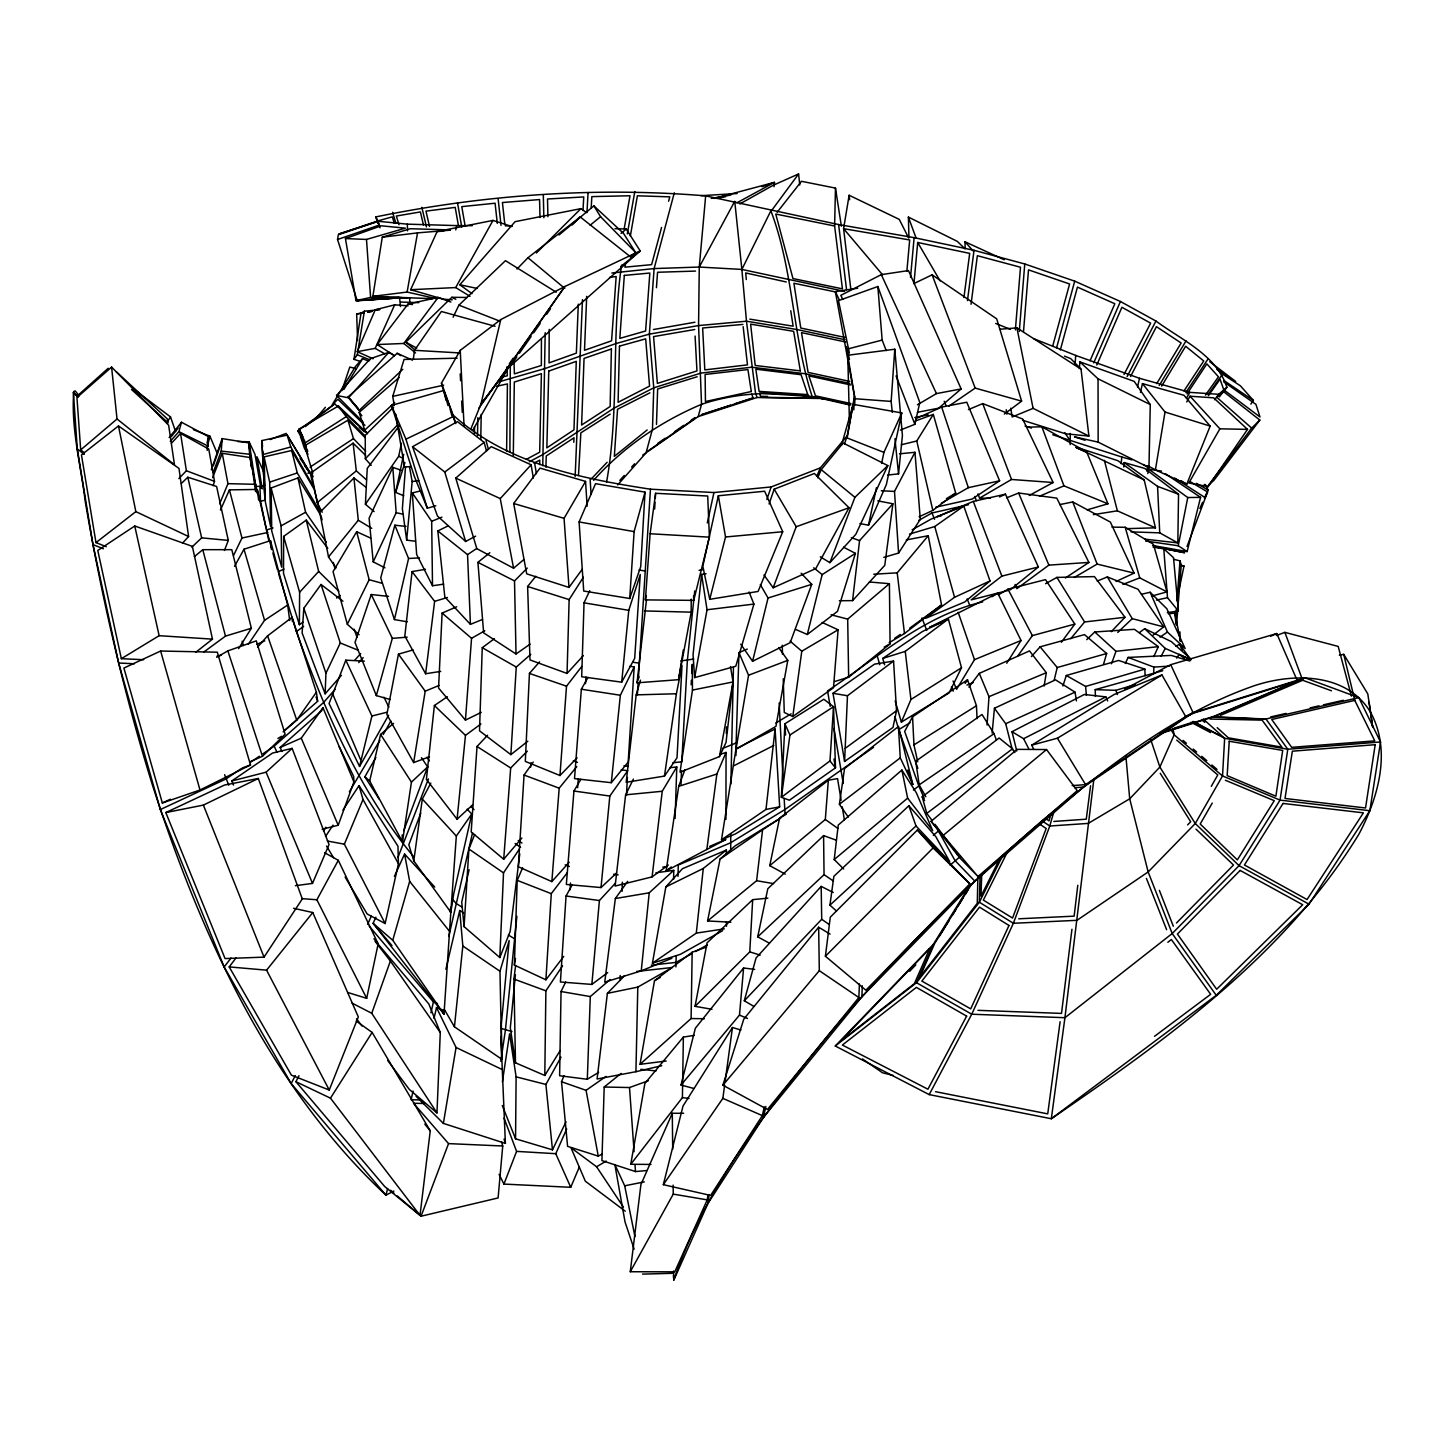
<?xml version="1.0" encoding="UTF-8"?>
<svg xmlns="http://www.w3.org/2000/svg" width="1454" height="1454" viewBox="0 0 1454 1454"><rect width="100%" height="100%" fill="white"/><g stroke="black" fill="none" stroke-linecap="round" stroke-linejoin="round"><path stroke-width="1.5" d="M1179.976 640.796L1179.976 631.981M725.928 819.384L726.055 752.427L719.821 754.481M730.744 833.705L730.708 849.427M730.889 784.051L733.452 667.313M327.786 548.394L306.267 520.132L283.639 536.417L283.512 573.349L299.379 624.729L302.923 622.185M541.433 339.018L541.342 365.499L514.389 373.878L513.989 360.428M545.195 332.712L542.76 465.734M549.212 329.367L549.049 362.9L576.366 353.122L578.292 304.177M735.96 755.517L735.997 748.81L775.091 728.999L779.671 806.843L735.651 833.814L721.493 839.794L735.997 748.81M299.379 624.729L299.615 592.251L283.639 536.417M566.024 1121.797L552.484 1149.841L515.552 1138.809L516.115 1076.851L509.591 1033.812L502.393 1081.812M506.61 451.412L507.41 383.911L496.668 386.273M509.881 452.376L510.318 363.518M515.407 974.634L510.318 1027.851L515.479 1062.801L544.796 1075.469L545.886 990.828L562.553 965.819M377.895 223.28L375.768 216.919C483.619 194.745 595.795 186.766 705.663 195.872L699.265 267.045L698.574 325.569L701.519 404.321L698.211 416.589L642.759 455.047M513.298 455.338L514.316 382.02L541.397 373.66L539.688 452.194L526.421 459.319M1144.661 539.107L1177.831 542.905L1178.54 494.215L1144.643 468.37L1124.178 462.572L1123.76 467.025M651.028 1164.436L630.763 1164.272L682.417 1097.588L683.362 1037.084L694.249 1035.357M692.159 952.243L654.482 980.778L640.033 1064.31L691.104 1018.527L692.159 952.243L706.662 946.954M474.44 433.637L474.567 426.858M477.512 435.618L477.821 417.68M480.765 439.29L481.219 414.426M565.679 981.959L561.044 991.519L559.608 1075.742L587.307 1079.268L598.63 1072.361M673.584 879.361L673.765 870.346L655.918 872.8M1085.047 440.271L1074.542 436.854L1098.152 442.125L1148.969 467.57L1150.278 404.575L1134.211 381.384L1079.868 361.864L1079.395 368.48M624.584 975.67L607.39 993.355L597.085 1078.995L635.925 1071.707L637.797 987.102L672.293 967.492L636.616 971.454M675.928 966.91L676.183 955.605M834.614 226.006L775.764 214.047L792.957 278.55L842.429 288.855L834.614 226.006L835.468 188.093L801.463 181.296L777.108 212.32M678.018 876.362L678.273 865.039L730.708 842.738L784.833 809.587L873.509 747.374M977.906 876.144L977.27 903.297L919.764 977.179L934.668 943.482L970.945 885.159M207.177 450.431L208.558 436.673L181.496 422.26L169.173 437.599M539.652 464.608L539.761 460.1L533.981 463.19M1153.676 673.82L1153.858 667.095L1128.159 657.426L1125.269 663.497M778.69 647.593L787.777 660.37L775.927 726.382L735.96 749.301L738.959 652.61L747.265 649.084M545.904 467.243L546.25 455.974L574.003 437.799L573.785 442.252M535.817 576.257L527.62 586.489L530.001 659.934L567.06 673.438L569.132 599.611L583.363 577.238M622.094 891.247L622.367 882.214M980.105 875.308L979.342 902.225L916.493 982.704L835.268 1046.008L929.197 1094.608L1051.333 1118.744C1166.29 1039.828 1285.191 955.078 1358.981 834.033C1378.337 797.41 1391.896 750.209 1370.159 711.624C1346.204 672.748 1293.079 672.784 1254.366 685.706C1174.723 713.278 1107.657 766.967 1043.3 819.802C967.619 884.432 897.154 955.133 832.215 1030.541C769.784 1106.421 705.808 1185.773 673.82 1280.047L673.366 1275.521M621.094 1073.416L604.192 1087.029L601.92 1160.583L635.507 1171.579L646.703 1170.543M726.309 733.488L726.509 726.818M589.742 590.651L584.035 602.828L581.691 676.746L621.694 682.162L634.689 658.335L640.251 574.548L628.764 610.335L621.694 682.162M656.481 424.423L657.644 389L697.157 376.75M675.092 818.493L676.782 766.967L670.203 767.676M981.723 874.145L981.014 896.173L1000.225 857.696M494.396 638.688L482.255 647.702L479.511 730.835L510.863 754.626L527.802 741.213M563.716 956.405L545.904 979.796L514.371 965.092L517.206 880.361L522.586 867.856M681.017 784.251L681.49 770.784M673.602 1271.014L673.82 1280.047L707.953 1203.403L763.441 1117.472L861.913 996.717L862.277 985.776M587.307 1079.268L590.306 996.572L610.171 979.505M830.089 934.104L818.657 927.216L743.776 1019.145L722.892 1085.193L767.439 1109.493L858.878 997.535L859.405 984.013M341.417 675.347L325.133 693.812L325.932 673.22L303.813 608.263L321.025 584.472L342.944 601.193M387.655 1060.439L409.283 1089.391L436.963 1112.91L440.289 1032.54L428.839 1003.969L375.477 941.047M582.472 299.633L575.166 476.421M586.689 296.343L584.508 350.287L611.589 340.818L616.169 276.514L609.517 277.46M844.61 761.442L847.464 695.739L893.574 661.061L896.518 710.733L892.974 727.473L844.61 761.442L833.015 693.304L874.526 664.151L893.574 661.061M469.097 869.746L461.736 902.134L464.08 926.616L499.812 957.55L503.52 872.873L519.387 849.063M456.701 606.772L442.107 613.079L438.563 688.033L465.444 720.112L481.274 712.351M539.543 661.861L529.438 673.42L525.312 761.405L559.954 775.509L577.111 757.807M374.096 511.572L365.408 504.265L367.244 468.388L399.323 425.749M626.474 795.393L627.401 777.436M854.625 405.393L854.97 398.723L847.755 355.249L894.773 349.233L902.425 435.455L898.536 473.895L887.703 475.022M853.789 409.901L854.498 396.342L835.359 291.618L857.715 288.201M582.999 210.466L583.745 196.944L547.504 198.998L547.922 216.682M586.962 212.593L588.07 192.582M591.215 207.758L591.833 196.617L630.018 195.763L624.202 228.66M578.492 475.494L580.855 432.856L610.189 414.136M691.141 684.743L691.395 680.218M691.777 673.402L692.286 664.333L692.467 690.087L680.018 772.147L719.457 756.607L726.037 742.412L733.016 681.944L730.49 666.514M711.987 1009.294L695.048 1006.332L749.773 951.879L752.681 899.662L767.876 898.154M645.031 492.143L640.723 566.624L629.727 598.485L583.708 591.033L579.11 521.95L595.54 483.673L645.031 492.143L634.126 531.601L629.727 598.485M570.132 889.775L570.513 883.032M638.361 678.982L650.465 489.198C580.946 478.584 506.81 463.59 453.03 415.008L441.453 383.129L460.227 350.378L500.758 319.589L564.879 286.493L640.178 250.888L626.238 229.041L615.024 228.678M654.645 509.009L655.063 502.266M655.336 497.777L655.609 493.288L707.716 496.032L709.407 537.162L693.74 600.375L645.412 599.884L650.12 533.745L655.609 493.288M464.08 926.616L468.915 849.027L474.64 834.56M510.863 754.626L516.279 667.059L530.765 654.355M533.236 762.096L524.058 775.055L518.333 866.748L551.848 881.597L569.186 862.222M545.904 979.796L551.284 893.665L567.405 872.545M629.782 666.295L634.18 666.913L628.183 762.096L611.298 782.688L574.512 778.635L581.346 689.232L587.979 677.4M451.158 907.369L443.997 1014.147L373.133 923.308L375.895 917.201M637.343 694.776L638.07 683.489M572.276 884.723L566.06 896.009L560.408 981.995L591.851 984.413L607.681 972.581M829.98 760.933L833.542 706.717L823.836 699.247L784.906 723.783L781.38 797.283L789.358 800.209L835.487 767.876L833.542 706.717L789.94 734.997L781.38 797.283L829.98 760.933L835.487 767.876L833.978 759.024M303.813 608.263L302.123 632.981L325.133 693.812M400.486 306.54L399.577 297.688M487.544 735.27L477.021 746.502L471.187 831.906L503.702 859.223L521.877 837.995M892.265 412.391L891.157 401.413L894.773 349.233M987.048 725.037L988.993 696.666L979.287 673.384L1029.523 650.901L1046.317 672.693L1044.117 686.015M1070.199 444.597L1070.253 433.437M1075.088 364.336L1075.706 355.43L1033.612 338.618M213.247 472.241L221.244 451.103L222.153 438.617L248.652 442.834L255.595 491.543M420.769 813.131L408.847 844.792L413.79 860.877L450.813 912.276L456.338 836.05L471.768 814.022L467.17 809.169M656.445 287.674L657.553 272.262L695.539 271.08M465.444 720.112L471.55 638.306L442.107 613.079M559.954 775.509L566.515 686.197L581.782 666.459M585.508 683.671L585.998 677.019M405.521 466.716L402.376 508.773L406.666 540.143L415.48 541.233M721.493 839.794L765.985 809.424L775.091 728.999M785.287 874.145L769.748 865.657L825.327 819.474L828.326 780.235L837.54 778.617L841.139 800.263M503.702 859.223L510.681 767.985L527.329 751.136M577.62 787.704L578.31 778.799M1176.25 609.753L1176.268 624.747M1176.922 600.865L1180.012 560.88L1173.578 559.245M1176.577 624.62L1181.248 564.824L1180.012 560.88M551.848 881.597L559.19 788.177L576.82 766.549M822.164 622.439L838.104 629.8L833.505 687.724L792.775 716.531L784.269 712.46L783.252 678.854M580.837 779.289L573.948 791.031L566.333 884.45L601.011 887.558L616.569 873M1015.383 329.913L1020.49 267.245L977.361 255.704L971.036 304.25M1019.29 331.476L1024.761 263.974L974.035 250.306L914.13 237.656L838.613 224.552L705.663 195.872M1023.525 331.403L1028.505 269.862L1069.599 283.984L1052.769 345.852M693.613 1088.41L681.017 1085.029L739.486 1015.11L743.594 968L754.662 969.382M501.485 1141.663L502.739 1146.006L498.104 1197.951L421.06 1216.216L397.324 1195.988M906.86 271.335L909.677 239.965L843.593 228.66L849.136 195.254L899.263 219.39L908.732 238.092M591.851 984.413L599.411 900.535L615.333 883.287M910.513 277.496L914.13 237.656M1121.179 463.717L1121.797 457.01L1052.769 434.782M913.984 283.166L917.71 242.491L969.691 253.378L963.929 297.507M992.137 732.998L994.445 708.262L1055.495 679.836L1075.051 692.159L1076.433 700.883M406.666 540.143L412.154 481.583L409.41 466.389M516.879 916.347L505.429 1030.05L500.794 1061.329M601.011 887.558L609.826 796.047L627.746 770.711L621.258 769.857M447.359 696.739L434.382 705.517L426.404 779.38L457.083 819.202L465.48 735.342L480.911 723.983M627.674 881.342L615.351 898.536L604.737 982.159L641.25 970.872L649.229 892.811L673.765 870.346M501.775 1059.257L499.976 971.254L509.154 940.52L501.357 1024.143L501.775 1059.257L454.43 1026.797L462.826 945.991L459.718 910.531L463.535 912.839M611.298 782.688L620.367 695.248L634.18 666.913M683.307 650.011L678.527 679.69L637.034 682.817L646.467 599.83M694.721 590.96L687.36 660.589L681.781 761.805L672.875 762.75M706.044 573.639L701.591 574.421L693.049 654.809L694.648 677.6L735.779 666.241L753.917 604.082L749.046 591.96M726.382 850.045L682.435 868.71L665.841 886.904L652.428 963.184L696.302 933.123L703.282 868.474L726.382 850.045L726.382 854.516M774.019 186.694L774.491 182.35L714.223 198.435M425.459 569.314L412.064 571.586L404.83 636.016L425.622 673.747L440.744 671.384M640.469 680.163L636.18 694.867L626.183 782.288L664.46 776.091L677.019 757.807L682.017 665.441L676.401 693.758L664.46 776.091M633.399 779.108L625.62 794.829L615.133 886.049L652.083 876.889L668.295 865.021M839.34 600.738L852.571 600.629L859.568 540.597L892.901 503.756L877.78 500.848M843.647 868.947L834.214 859.55L838.249 825.072L901.88 770.057L916.293 792.703L932.723 830.688L907.641 798.137L901.88 770.057M707.571 920.964L756.625 880.706L762.587 829.78L780.743 817.984L735.142 845.864L720.075 859.078L707.571 920.964L730.889 922.199M1077.796 885.304L1074.142 916.147L1018.727 918.801M652.083 876.889L662.242 791.267L676.782 766.967M298.997 1075.706L295.925 1081.703L384.656 1186.482L420.006 1215.362L430.239 1130.885L372.133 1032.431L356.175 1020.999M530.637 767.149L531.183 762.714M707.898 1195.424L707.244 1199.877L674.765 1271.832L630.273 1271.741L640.905 1184.628L672.293 1113.273L683.653 1113.273M425.622 673.747L434.619 601.338L412.064 571.586M519.769 853.861L510.19 931.287L499.812 957.55M825.399 956.241L830.289 917.183L917.401 829.998L969.854 883.868L865.875 990.192L825.399 956.241L933.123 847.918L917.401 829.998M1071.943 929.251L1061.511 1013.402L977.924 1010.33M515.479 1062.801L513.916 979.051L515.588 965.747M1093.881 779.017L1064.928 1017.709L1051.333 1118.744L1216.253 995.299L1309.018 904.188L1369.85 810.714L1380.518 741.976L1358.818 697.647L1305.092 677.855L1192.753 712.878L1184.701 716.877M413.354 359.047L414.499 350.305L441.38 311.483L495.069 326.278M1090.573 785.76L1086.265 819.184L1053.841 821.455M892.901 503.756L884.759 565.37L852.571 600.629M967.455 300.615L974.035 250.306M684.979 769.62L678.691 786.36L666.132 870.946L706.844 849.463L716.877 774.019L726.055 752.427M764.313 1106.857L762.35 1115.618L710.624 1195.424L663.333 1184.683L722.856 1098.37L724.655 1085.084M725.255 1080.667L732.452 1027.524L740.922 1030.014M1060.111 1021.726L1047.734 1113.873L935.522 1091.681M836.45 911.022L829.925 905.151L833.869 876.326L908.841 805.734L935.831 836.686L949.771 861.768L916.02 825.981L908.841 805.734M413.79 860.877L422.314 799.082L430.802 783.106M792.775 716.531L801.79 651.21L838.104 629.8M345.816 660.171L329.077 703.554L359.556 766.44L371.933 716.004L345.816 660.171L364.354 661.134M707.953 1203.403L709.207 1194.552M848.264 817.039L839.394 804.244L844.538 768.53L898.427 726.527L912.839 784.451L900.262 757.879L898.427 726.527M375.859 757.443L364.863 776.836L369.679 780.943L402.467 841.83L411.446 782.107L427.658 766.93L421.478 757.679M360.283 361.428L353.958 359.32L361.01 313.192L364.372 311.211L379.676 309.647M432.42 298.688L372.878 296.343L382.293 237.202L410.264 228.732L450.231 229.932M450.813 912.276L453.703 893.919L471.768 814.022M337.546 239.51L338.309 234.785L377.204 221.481L379.294 225.061L337.546 239.51L357.248 300.778L358.956 300.669M353.958 359.32L357.302 354.776L364.372 311.211M429.475 756.771L413.645 762.587L425.204 691.177L398.451 654.155L413.118 649.92M514.371 965.092L515.479 958.44M1142.462 383.62L1183.956 395.288L1210.164 426.095L1186.773 484.2L1155.403 469.896L1165.017 412.027L1142.462 383.62L1140.463 392.416M500.921 1037.029L505.392 1143.407L443.379 1123.397L456.065 1047.48L436.509 1007.567L444.797 1010.803M735.96 749.301L748.556 675.238L738.959 652.61M625.693 262.72L624.911 267.172L651.61 264.646L661.57 227.46M630.364 235.948L637.379 195.799L669.785 196.853L668.604 201.215M645.412 599.884L646.176 595.558M630.763 1164.272L644.904 1083.394L683.362 1037.084M372.878 296.343L407.12 292.054L417.534 232.876L450.267 230.168M621.803 265.082L620.622 271.753C611.77 341.635 619.077 412.936 606.536 482.31M627.328 233.876L634.816 191.546M859.932 523.567L868.511 525.203L886.377 484.527L901.789 412.936L853.134 404.339L847.155 437.963L883.941 452.394L881.597 463.408M719.457 756.607L733.016 681.944L692.467 690.087M694.648 677.6L707.044 609.753L701.591 574.421M844.447 444.106L847.246 435.673L854.498 396.342M678.527 679.69L691.213 612.17L691.177 599.103M695.048 1006.332L707.098 942.81L752.681 899.662M398.451 654.155L386.873 714.441L413.645 762.587M1165.254 473.604L1200.568 497.359L1187.136 551.575L1178.249 545.759L1187.754 497.541L1148.769 469.188L1147.769 473.568M769.748 865.657L779.58 818.22L828.326 780.235M1178.594 591.887L1184.01 566.024L1179.648 564.77M365.408 504.265L398.705 456.265L401.431 443.252M347.688 992.464L366.681 998.335L378.149 943.864L338.309 860.314L324.605 852.716M769.402 943.192L757.716 936.83L767.803 888.739L823.582 835.614L836.304 840.194M403.758 495.778L395.633 492.397L403.685 454.302M868.511 525.203L876.453 487.69M707.298 522.949L713.95 492.542L771.165 486.945L820.383 467.861L847.246 435.673M718.349 495.759L702.827 566.26L709.734 599.321L758.097 591.451L782.725 531.728L764.64 491.234L718.349 495.759L725.528 536.98L709.734 599.321M763.441 1117.472L765.858 1106.512M345.107 877.107L367.171 914.003L385.146 923.544L398.432 863.694L397.96 846.173L359.029 785.651L342.908 810.114M1137.519 387.037L1139.5 378.294L1075.706 355.43M472.514 832.797L448.777 936.449M900.371 430.075L914.875 424.314L919.8 402.504L877.852 286.511L838.504 300.633L849.372 353.122M455.756 229.914L456.738 225.606L472.223 225.679M413.1 1091.045L411.1 1099.733L420.151 1099.915M430.947 1012.838L433.419 1001.97L369.098 926.016M434.019 1018.4L436.509 1007.567M1146.715 471.06L1147.715 466.698M407.284 621.821L394.416 619.568L408.574 558.481L394.852 525.185L406.029 526.421M449.813 911.713L450.831 907.369M369.679 780.943L380.584 734.452L393.507 723.383M470.86 428.985L481.001 403.885L500.758 319.589M445.887 969.291L459.718 910.531M207.031 443.106L208.558 436.673M1054.132 680.345L1057.222 667.531L1040.119 646.83L1031.431 656.554M801.154 573.221L811.75 584.344L790.176 642.686L752.59 661.261L768.039 598.012L760.315 584.563M207.213 447.16L209.921 436.164L193.327 429.621M795.574 629.4L807.297 634.489L822.164 574.621L855.425 553.356L843.502 547.195M663.333 1184.683L683.016 1106.04L732.452 1027.524M681.017 1085.029L695.357 1028.232L743.594 968M387.636 1188.645L385.928 1195.152C269.463 1086.083 201.379 935.704 152.815 786.269C123.844 693.085 101.707 597.848 85.277 501.685C80.861 465.244 70.828 428.258 73.79 391.471L75.263 390.944L79.188 395.851M674.311 192.782L654.118 268.572L649.356 334.129L653.755 387.836L652.482 429.021L646.085 452.83L617.659 484.927M394.852 525.185L380.712 577.91L394.416 619.568M1056.622 347.724L1074.706 281.149L1024.761 263.974M1060.348 349.923L1077.45 287.11L1114.836 303.759L1090.064 360.756M753.754 1006.35L744.303 1000.77L756.044 957.986L821.183 886.395L833.251 892.483M170.245 441.344L178.897 431.656L181.496 422.26M390.29 699.519L376.332 695.612L392.326 638.342L371.243 594.522L388.472 596.394M1054.023 811.078L1049.788 826.017L1013.365 923.272L971.745 1014.22L929.197 1094.608M841.502 445.233L853.134 404.339M1050.879 814.385L1049.043 820.838L1045.353 818.402M441.834 1010.439L443.997 1014.147L392.744 940.284L409.664 881.397L404.575 854.025L394.397 876.435M1103.55 664.187L1106.676 653.5L1084.466 634.616L1040.119 646.83M213.193 485.618L214.483 481.347L208.758 449.05L180.55 433.437L171.445 443.252M394.216 405.212L392.744 396.379L404.067 359.447L457.138 358.193M855.425 553.356L837.522 611.334L807.297 634.489M395.633 492.397L404.921 462.554M637.034 682.817L638.978 676.764M1062.91 686.015L1066.291 675.492L1118.635 660.461L1144.861 669.113L1145.098 675.728M341.835 390.653L349.796 367.026L356.285 368.771M371.243 594.522L354.994 642.468L376.332 695.612M769.075 503.975L774.182 489.18L814.331 473.495L849.027 507.755L815.803 568.587L773.164 587.779L763.968 575.002M211.303 469.769L222.153 438.617M213.32 465.753L221.862 441.144M766.821 499.504L771.165 486.945M436.963 1112.91L371.751 1013.274L390.381 961.039L375.168 941.447M1111.51 663.787L1115.981 651.319L1158.311 646.648L1153.767 656.681M322.134 829.253L338.2 825.254L353.922 781.925L353.667 776.472L339.164 746.556M403.758 830.616L427.658 766.93M428.403 778.89L397.869 857.66M773.164 587.779L796.21 526.73L849.027 507.755M1187.027 546.45L1207.583 491.979L1190.408 481.783M421.06 1216.216L448.541 1143.607L413.554 1103.259L424.895 1103.495M224.443 550.503L228.278 540.415L216.61 486.472L187.802 477.221L181.405 483.437M820.31 556.809L829.87 562.662L854.916 497.323L887.831 465.607L843.138 442.997L821.219 469.642L817.73 477.821M579.346 1166.999L570.731 1187.3L503.938 1184.083L516.588 1151.386L504.047 1118.09M212.647 477.621L222.244 453.321L250.252 457.556L257.013 493.051M235.966 957.986L229.205 966.91L291.418 1075.178L329.24 1090.027L358.32 1016.964L312.774 912.53L293.581 908.277M353.922 781.925L322.97 707.68L321.752 710.642L280.131 747.483L281.985 751.518M602.283 1154.04L598.248 1156.112L567.587 1146.352L561.535 1081.74L563.988 1075.724M219.645 503.793L227.951 483.655L222.244 453.321M385.146 923.544L344.38 844.174L363.009 799.482L359.029 785.651M901.371 722.111L910.931 699.483L905.242 651.374L948.353 619.004L961.512 667.768L949.08 692.958L901.371 722.111L895.155 700.883M295.344 885.686L312.501 883.414L329.04 844.556L292.127 748.374L272.552 753.063L231.768 780.98L233.549 785.087M816.857 476.076L820.383 467.861M373.06 358.774L357.211 351.668L375.259 309.775L394.634 304.849L408.101 305.794M1093.717 362.864L1120.434 301.505L1074.706 281.149M1096.789 365.027L1121.925 307.285L1150.641 323.151L1124.015 374.478M969.727 885.631L933.323 944.391L916.493 982.704L971.745 1014.22L1064.928 1017.709L1172.197 933.541L1239.062 865.657L1280.047 800.118L1287.79 749.246L1265.943 719.003L1213.672 716.822L1160.074 733.725M570.731 1187.3L555.773 1153.694L566.697 1128.94M220.445 510.1L229.423 489.871L257.322 489.453L268.972 541.215M1199.877 508.409L1202.603 502.266M1204.421 498.159L1208.074 489.962L1205.002 484.4M357.211 351.668L375.168 348.36L394.634 304.849M367.626 924.29L371.297 916.202M883.941 452.394L901.789 412.936M452.267 299.833L443.361 299.16L410.628 289.709L437.145 231.531L492.997 220.408L511.935 226.515M401.268 470.296L392.816 467.352L369.098 518.242L373.205 561.844L384.983 567.842M887.831 465.607L855.843 534.29L829.87 562.662M373.205 561.844L396.179 512.699L392.816 467.352M325.932 673.22L340.291 642.977L321.025 584.472M479.057 407.956L564.879 286.493L504.138 373.224M1207.583 491.979L1204.966 497.522L1174.705 478.075M233.531 555.501L241.964 538.016L229.423 489.871M453.103 317.208L458.937 305.14L505.465 260.666L556.228 292.181M359.083 634.744L347.324 624.257L369.171 579.71L356.666 531.71L370.661 538.107M819.729 398.469L757.025 397.505L755.462 392.58L746.484 321.207L741.867 269.426L770.874 210.794C793.593 270.68 792.466 335.983 812.114 396.36L849.845 405.03M1001.461 858.078L979.342 902.225L1013.365 923.272L1076.96 920.327L1148.151 871.946L1195.261 823.527L1222.523 775.945L1224.65 738.305L1203.312 719.058M1007.695 851.426L983.358 900.117L1012.547 918.056L1046.189 828.507L1038.828 823.564M393.889 1191.062L385.928 1195.152L291.163 1083.539L295.271 1075.633M1127.104 376.568L1155.93 321.043L1120.434 301.505M1130.558 376.513L1156.439 326.659L1181.139 342.999L1156.73 383.62M1161.183 656.172L1165.236 648.411L1144.68 628.691L1139.373 632.599M883.778 557.373L898.59 553.065L894.501 491.416L914.966 452.285L899.59 453.812M611.861 273.007L654.118 268.572L699.265 267.045L734.743 201.288L741.867 269.426L844.61 291.4M977.052 718.621L976.452 705.753L967.528 679.781L912.567 716.804L904.661 731.417L917.837 768.348M366.681 998.335L316.881 899.772L338.309 860.314M234.53 566.369L243.999 549.212L270.462 540.652L287.674 605.028L289.691 620.494M552.484 1149.841L545.904 1084.448L560.99 1057.113M630.273 1271.741L673.257 1194.116L673.147 1185.119M410.628 289.709L455.684 287.565L492.997 220.408M359.556 766.44L388.6 715.204M379.948 740.268L349.36 791.794M383.238 734.506L390.872 721.02M472.75 430.293L508.191 367.971L640.178 250.888L620.749 266.555M1211.273 786.36L1217.78 774.946L1176.74 740.141M1247.514 429.384L1219.888 428.821L1188.845 483.019L1208.129 486.654L1247.514 429.384L1213.672 397.833L1190.044 396.215L1186.718 401.958M1186.446 398.196L1189.808 392.362L1218.652 394.307L1226.903 387.273C1216.562 355.012 1181.339 339.836 1155.93 321.043M1212.254 803.081L1200.204 824.018L1237.336 859.896L1274.267 800.681L1225.395 780.253M569.005 587.434L564.061 518.351L585.562 481.401L539.979 468.097L513.68 503.484L526.693 573.839L569.005 587.434L582.363 569.077M356.666 531.71L333.039 571.622L347.324 624.257M941.919 622.112L929.597 627.31L997.753 593.177L1021.053 640.505L974.489 659.662L956.623 689.269L953.024 681.017M1159.22 385.492L1186.028 340.908M1161.637 386.11L1185.628 346.252L1203.73 360.974L1183.956 390.981M343.762 389.599L362.555 358.684L368.771 361.155M544.796 1075.469L560.208 1050.479M939.211 936.54L948.717 921.182M952.279 915.42L955.841 909.659M958.222 905.824L962.966 898.136M965.347 894.301L967.71 890.448M901.425 444.742L916.765 440.98L933.304 414.408L955.696 493.124L932.832 510.39L919.11 516.806M238.638 648.629L251.36 628.255L231.786 549.667L202.778 549.685L194.382 556.646M1006.731 663.224L1021.053 640.505M420.006 1215.362L330.476 1098.17L372.133 1032.431M898.59 553.065L920.309 519.296L914.966 452.285M965.147 683.435L967.528 679.781M166.846 422.514L170.518 416.916L135.349 390.399M325.532 836.45L332.984 825.163M264.028 957.132L302.305 898.899L258.303 778.49L224.516 785.051L165.811 812.568L225.061 958.568L264.028 957.132L203.378 805.098L165.811 812.568M1185.846 392.598L1208.147 358.793M323.497 830.943L325.95 827.217M1187.009 393.943L1206.856 363.863L1218.452 376.822L1205.511 395.088M1176.686 658.117L1179.139 654.445L1190.935 659.734M248.38 644.231L264.555 620.331L287.674 605.028M509.336 363.736L513.189 358.193M512.953 362.5L516.824 356.939M519.423 353.231L531.073 336.565M533.673 332.857L540.143 323.588M546.613 314.318L550.503 308.757M283.094 731.889L296.761 720.148L316.39 692.213L292.054 617.332L267.609 635.816L257.558 647.121M1208.074 394.597L1222.305 374.496M1208.419 395.652L1220.051 379.24L1223.795 389.799L1259.982 416.971L1255.929 404.357L1223.632 381.748M280.131 747.483L301.269 738.178L322.97 707.68M1017.982 655.718L1032.376 635.616L1074.815 624.093L1045.499 579.637L1007.967 589.197L998.371 594.886M1250.803 404.103L1253.403 400.468L1240.444 385.855L1219.924 372.424M770.693 211.775L798.591 173.953L799.773 184.967M1061.347 642.268L1074.815 624.093M438.108 297.452L408.011 304.05L377.186 344.543L403.776 343.471L438.108 297.452L450.885 302.05M1214.581 399.759L1218.652 394.307M1219.797 395.125L1223.795 389.799M1219.343 396.942L1223.432 391.508L1259.836 420.061L1213.817 480.456L1208.91 484.673L1251.658 428.112L1259.836 420.061M1222.887 392.598L1226.903 387.273M481.001 403.885L512.081 362.828M968.891 687.088L979.287 673.384M482.764 401.886L503.193 375.041L499.122 380.33M291.163 1083.539L224.152 966.983L230.968 958.041M506.21 369.589L510.318 364.191M229.205 966.91L266.573 970.163L312.774 912.53M171.354 436.582L178.151 428.094M328.513 556.955L358.284 520.241L353.94 477.966L319.753 512.517L328.513 556.955L336.038 567.914M1070.726 638.706L1084.593 621.967L1124.996 617.278L1094.444 576.602L1056.913 577.402L1045.571 583.69M904.479 633.544L897.209 572.84L928.234 535.726L941.538 604.955L904.479 633.544L889.176 642.704M722.892 1085.193L819.311 970.69L818.657 927.216M316.608 417.643L325.387 407.302M471.968 293.635L459.809 284.766L515.098 221.662L580.891 208.649L586.416 212.502M354.758 660.243L360.683 653.537M335.111 689.396L323.279 702.791L274.17 746.156L263.065 753.717M358.738 662.624L363.173 657.608M388.836 352.304L370.461 358.647L336.565 395.415L348.524 397.833L388.836 352.304L394.525 355.63M619.804 480.438L624.239 475.44M631.618 467.116L634.562 463.79M362.555 358.684L355.467 366.463L332.184 404.775L337.873 399.268L364.936 425.35M299.615 592.251L318.662 571.44L306.267 520.132M513.589 568.205L500.249 498.595L531.11 464.789L491.252 446.669L455.774 478.13L476.803 548.649L513.589 568.205L523.822 559.572M567.06 673.438L583.381 655.572M182.513 543.16L188.602 536.526L178.969 468.388L118.483 425.967L81.46 454.92L95.982 542.615L106.269 546.704M591.542 478.675L607.136 462.245M371.188 465.298L365.336 458.792L397.578 424.859M744.303 1000.77L821.71 919.291L821.183 886.395M593.632 480.311C623.293 447.032 660.552 421.66 701.519 404.321C750.355 387.945 801.754 391.744 850.863 404.83M1111.274 631.672L1124.996 617.278M178.878 478.584L186.385 470.751L180.55 433.437M933.323 944.391L835.268 1046.008M909.641 971.29L915.784 964.893M516.988 269.026L527.966 257.74L580.237 216.955L630.963 257.194M1187.627 824.891L1190.681 821.746L1160.219 773.255M861.913 996.717L974.852 881.142L1083.375 787.087L1192.753 712.878M1176.468 922.999L1233.501 865.021L1196.006 829.143M572.222 224.97L580.237 216.955M530.147 644.104L516.025 653.991L514.516 580.909L527.275 568.096M536.417 252.978L580.891 208.649M393.616 407.12L365.245 435.291L365.336 458.792M414.299 349.433L405.757 342.199L451.812 297.307L467.225 297.452M250.324 761.642L262.447 756.28L285.129 734.197L256.304 640.851L227.86 650.883L216.664 657.281M1086.72 639.669L1094.771 631.963L1134.411 629.328L1158.311 646.648M1117.744 632.435L1132.248 618.659L1163.673 626.874L1153.131 635.107M191.873 547.14L201.652 537.853L228.278 540.415M402.776 369.298L359.083 410.482L348.16 396.815L397.178 353.286L412.482 360.156M757.716 936.83L824.054 874.672L823.582 835.614M950.134 865.166L960.385 856.406M367.498 433.71L364.7 430.148L394.67 402.54M457.083 819.202L472.55 804.934M829.925 905.151L916.02 825.981M231.768 780.98L266.1 772.183L292.127 748.374M77.207 396.015L108.214 368.262M284.53 730.453L317.663 701.246L316.39 692.213M111.594 367.099L117.029 418.988L174.48 464.771L168.646 425.24L111.594 367.099L76.935 397.542L80.697 449.886L84.205 452.648M364.7 430.148L359.174 412.373L399.068 377.549M977.997 876.544L1077.196 790.649L1046.535 749.555L1017.164 749.355L931.087 821.31L960.113 858.205L977.997 876.544L931.087 821.31M842.775 299.433L840.83 295.344L881.288 274.642L908.459 270.571L961.149 388.927L938.684 408.174L917.474 412.282M1223.432 391.508L1216.725 397.251L1251.658 428.112M933.323 835.323L938.412 830.979L936.63 826.89M80.697 449.886L117.029 418.988M848.663 677.219L847.682 619.113L889.412 583.69L890.084 643.849L848.663 677.219L834.669 681.526M621.04 233.422L626.238 229.041M834.214 859.55L907.641 798.137M559.027 234.985L593.886 205.886L623.53 233.403L635.58 252.469L630.291 256.722M990.01 580.964L964.711 601.992L925.78 618.259L954.551 597.285L990.01 580.964L963.784 506.065L930.96 519.169L912.149 529.801M943.61 835.032L1046.535 749.555M590.124 225.261L600.575 216.682L593.886 205.886M317.208 502.666L356.321 470.878L353.104 443.143L311.265 472.659L317.208 502.666L322.206 512.281M1010.148 589.924L1038.356 566.987L1005.459 494.178L973.289 501.412L937.176 516.661L941.465 515.697M516.025 653.991L483.655 632.89L477.912 562.353L489.871 552.72M647.175 429.948L614.333 456.356L617.55 409.283L649.902 392.853M195.672 652.373L212.466 639.142L192.364 546.359L134.749 526.003L97.781 550.466L121.354 658.68L143.692 659.734M1167.835 942.301L1171.361 939.52L1210.655 994.318L1154.549 1036.302M666.132 870.946L671.275 866.947M95.982 542.615L135.84 511.626L188.602 536.526M1038.356 566.987L1001.861 576.111L971.217 599.866L1007.986 590.488M305.158 426.658L334.693 403.867L365.227 431.693M306.231 446.741L297.816 430.875L334.693 403.867M913.421 790.085L918.819 785.96L899.499 731.707M932.214 820.638L926.78 813.404L922.199 796.847L999.116 737.996L1012.475 748.828L1014.856 752.554M839.394 804.244L900.262 757.879M465.643 541.488L444.779 472.041L484.127 442.398L457.428 421.624L412.536 446.705L437.454 516.025L465.643 541.488L475.603 536.144M941.538 604.955L909.75 628.128M926.78 813.404L1012.475 748.828M1004.332 414.081L1021.617 401.14L996.699 318.862L932.105 274.842L913.748 283.657M203.996 651.901L225.479 636.107L251.36 628.255M1006.677 497.813L1018.636 493.015L1056.785 498.122L1088.901 562.425L1048.879 565.115L1016.873 588.67L1015.11 584.508M845.21 748.356L896.518 710.733M336.583 598.012L340.127 595.468M413.99 857.169C359.52 791.376 324.878 711.515 296.398 631.581L303.65 626.383M909.513 534.091L934.758 526.53L963.784 506.065M982.722 601.883C923.254 615.733 877.216 658.026 827.562 690.904L830.179 706.317M561.535 1081.74L586.071 1090.336L605.973 1076.433M648.248 450.813L694.449 418.625M1160.11 637.125L1167.435 632.036L1185.119 648.52L1166.835 608.735L1150.15 592.251L1141.463 594.286M657.699 443.415L665.15 438.254M674.456 431.802L683.762 425.331M691.213 420.17L694.939 417.589M720.075 859.078L762.587 829.78M948.626 406.284L975.18 388.091L1021.617 401.14M240.855 768.857L226.042 778.944L160.322 809.569L224.152 966.983M250.106 762.55L259.357 756.244M919.182 784.833L994.027 733.688L982.013 714.477L915.747 761.205L919.182 784.833L925.798 796.701M884.595 664.805L882.723 658.426L922.399 631.545L948.353 619.004M1072.161 785.596L1085.593 784.651L1185.828 716.786L1161.946 674.947L1114.146 694.485L1031.722 745.157L1033.649 749.137M894.683 638.288L900.335 634.471M482.474 619.477L470.424 624.348L467.552 554.628L476.803 548.431M915.984 418.588L941.665 407.084L966.783 402.213L999.607 480.801L972.163 499.049L935.776 507.192M1065.364 577.983L1088.901 562.425M310.084 467.097L353.467 438.635L347.942 420.206L304.595 445.742L312.828 473.168M307.775 451.34L304.268 443.415L346.234 416.662L365.19 436.127M791.158 713.823L775.782 723.02M910.931 699.483L961.512 667.768M917.728 761.751L913.948 744.884L976.452 705.753M910.004 722.747L898.754 729.635L894.955 716.64M121.354 658.68L159.14 635.689L212.466 639.142M991.937 596.703L997.753 593.177M1031.722 745.157L1057.421 738.196L1161.946 674.947M779.58 818.22L786.341 814.149M946.409 498.649L955.696 493.124M654.482 980.778L660.171 977.415M625.256 1211.2L585.344 1181.211L570.968 1147.715L596.594 1166.78L606.191 1161.074M277.914 738.45L281.513 736.324M917.419 404.775L936.449 393.598L961.149 388.927M304.268 443.415L298.997 429.094L338.382 406.011L366.372 432.383M977.997 493.869L979.56 498.122L1011.53 479.475L1053.132 482.51L1022.671 419.025L982.704 403.594L968.437 409.61M1074.379 577.42L1097.152 564.079L1134.102 573.13L1110.365 522.059L1072.743 501.957L1059.766 504.593M941.356 503.211L968.346 487.672L999.607 480.801M471.55 638.306L484.764 630.818M918.801 520.387L931.978 512.971L968.509 504.738M739.795 203.96L773.346 185.203L798.591 173.953M722.638 930.687L680.327 954.351L652.428 963.184M691.668 953.697L676.037 962.403L651.283 965.147M695.575 951.516L707.298 944.973M281.113 525.839L305.576 512.262L297.961 477.93L271.116 487.999L271.734 530.946L281.731 567.224L281.113 525.839L271.116 487.999M884.159 647.121L890.084 643.849M736.924 202.797L774.491 182.35L762.041 186.73M1029.178 495.505L1053.132 482.51M529.292 461.809L543.069 454.43L613.97 408.192L653.755 387.836L701.064 373.06L751.645 367.208L804.535 373.66L849.845 383.438M1161.746 732.725L1214.726 716.022L1297.331 680.799L1276.757 633.544L1170.706 664.678L1124.887 689.051L1129.231 687.76M706.844 849.463L725.891 839.467L709.661 846.373M1016.782 751.064L1011.984 731.707L1084.357 694.485L1105.84 696.884L1107.694 700.955M1175.686 646.248L1179.667 644.213L1190.717 659.716M733.543 765.894L773.855 745.429M1011.984 731.707L1023.616 738.705L1105.84 696.884M736.833 742.721L722.438 748.483M199.998 790.013L250.506 764.968L217.318 652.192L160.631 651.028L123.899 668.077L162.339 802.971L199.998 790.013L160.631 651.028M1183.192 718.258L1193.334 713.223L1297.331 680.799M470.424 624.348L444.815 596.94L437.818 530.946L447.887 525.984M665.841 886.904L703.282 868.474M203.378 805.098L258.303 778.49M427.331 508.246L405.939 439.163L453.23 416.571L443.87 390.454L391.489 405.412L414.354 476.421L427.331 508.246L435.8 505.774M162.339 802.971L170.463 799.209M1116.036 581.491L1134.102 573.13M999.498 496.923L1005.459 494.178M278.005 571.822L284.003 569.077M994.445 708.262L1005.695 723.728L1075.051 692.159M256.704 644.431L264.737 640.869M1270.614 636.234L1276.757 633.544M1213.672 716.822L1305.092 677.855M1220.36 715.404L1302.675 680.272L1331.464 690.777M1039.574 496.177L1063.946 485.854L1107.93 503.793L1086.701 451.94L1041.864 426.804L1026.778 427.149M988.993 696.666L1046.317 672.693M1064.492 356.139L1070.762 358.647L1081.049 369.171L1088.901 436.073L1033.103 408.356L1012.184 416.971L1010.73 408.229M425.204 691.177L439.072 685.452M641.25 970.872L671.893 958.277M1097.207 581.091L1107.33 576.929L1137.991 589.233L1163.673 626.874M966.928 685.07L973.108 682.562M443.615 584.181L432.51 585.744L431.674 521.295L441.925 517.17M1122.906 584.399L1139.736 577.874L1166.98 591.869L1153.404 544.25L1125.214 527.293L1111.965 527.13M270.208 439.544L286.111 433.437L310.247 472.986M748.556 675.238L787.777 660.37M915.075 421.097L933.304 414.408M1276.358 635.489L1284.882 632.363L1338.189 646.412L1351.457 696.121M242.146 768.021L250.506 764.968M604.192 1087.029L629.509 1087.537L648.266 1080.776M345.434 238.565L381.221 225.806L405.357 228.169L366.499 239.437L345.434 238.565L355.994 300.615L401.013 297.779M376.622 221.371L338.837 234.039L375.132 222.371M269.681 482.128L297.252 472.95L319.898 511.481L314.264 489.471L291.727 450.504L264.083 456.883L265.355 501.884L270.698 526.766L269.681 482.128L264.083 456.883M701.282 414.699L730.417 405.212M734.579 403.867L753.299 397.76M702.373 414.499L753.099 398.087L751.754 394.016M698.211 416.589L757.025 397.505M678.691 786.36L716.877 774.019M1174.359 728.072L1193.298 722.093M768.039 598.012L811.75 584.344M882.723 658.426L905.242 651.374M273.025 527.929L266.555 529.947L271.716 548.776M434.619 601.338L447.432 597.485M1095.407 696.43L1095.207 689.65L1115.854 690.323L1135.301 684.561M1095.207 689.65L1162.764 670.712M1087.138 509.863L1107.93 503.793M1066.291 675.492L1085.629 686.433L1144.861 669.113M255.522 486.617L264.301 485.836M307.903 473.259L312.247 472.005M1057.222 667.531L1106.676 653.5M378.731 220.663L392.344 216.846L394.288 223.334M1151.95 596.031L1166.98 591.869M263.428 454.43L290.782 446.978L313.591 486.817L310.32 473.531L287.165 435.109L261.865 440.58L264.901 499.176L261.865 440.58M848.3 348.815L882.16 340.091L877.852 286.511M266.1 527.729L260.52 501.339L264.792 500.249M371.933 716.004L386.637 712.315M693.722 659.062L680.817 660.934M432.51 585.744L416.644 554.465L412.318 492.906L421.097 490.816M635.925 1071.707L661.788 1065.709M1354.764 700.374L1271.741 719.494L1291.697 747.338L1374.775 740.868L1354.764 700.374L1343.732 654.336L1339.388 655.172M1270.614 716.949L1286.008 713.423M1310.218 707.862L1319.032 705.844M1323.431 704.845L1343.242 700.301M1358.818 697.647L1265.943 719.003L1261.509 718.894M392.744 396.379L443.688 385.183M499.976 381.548L545.05 368.534L615.46 343.726L649.356 334.129L698.574 325.569L746.484 321.207L797.137 329.567L844.974 339.727M502.993 376.75L507.264 375.823L506.992 366.772M1156.457 600.102L1167.489 597.685L1178.394 610.989L1167.308 612.588M355.994 300.615L370.588 297.434L407.774 298.052L403.267 297.87M241.964 538.016L267.827 532.455M607.39 993.355L637.797 987.102M634.144 1249.113L625.056 1222.051L614.842 1164.545L624.693 1185.81L644.286 1181.884M217.1 656.081L221.371 655.245M914.857 417.48L928.234 414.863M716.658 198.435L725.564 196.726M906.278 539.925L928.234 535.726M765.985 809.424L779.671 806.843M653.409 329.531L694.939 322.225M699.047 570.368L703.445 569.604M694.739 329.513L653.573 336.601L657.372 383.402L696.957 370.952L695.085 336.056M357.593 340.527L356.666 313.937L363.336 312.792M367.771 312.047L372.224 311.301L367.662 312.065M711.279 198.398L730.835 195.09M615.351 898.536L649.229 892.811M1093.372 514.643L1117.363 510.827L1155.457 527.838L1144.207 479.965L1117.962 460.718L1076.16 447.178M412.154 481.583L418.697 480.565M696.302 933.123L724.328 928.87M662.733 867.166L667.186 866.566M356.666 313.937L364.354 312.937M640.033 1064.31L666.168 1061.02M382.293 237.202L417.534 232.876M707.044 609.753L753.917 604.082M388.218 297.434L384.11 297.888L399.123 297.325M375.532 298.852L364.7 300.015L400.104 297.797M625.62 794.829L662.242 791.267M725.528 536.98L782.725 531.728M297.816 430.875L299.96 430.675L302.814 436.673M742.903 324.424L702.645 327.986L704.808 369.898L747.483 364.863L743.158 326.677M375.259 309.775L379.639 309.393M1168.307 613.733L1174.905 613.188L1180.539 641.414M999.734 329.258L1016.909 327.877L1081.049 369.171M392.326 638.342L407.211 637.179M1380.518 741.976L1287.79 749.246L1224.65 738.305L1192.771 721.511M1074.615 787.686L1083.375 787.087M357.248 300.778L400.468 297.779M1153.858 667.095L1169.307 666.114M437.145 231.531L443.761 231.113M700.937 195.69L737.16 193.527M873.727 574.221L897.209 572.84M408.574 558.481L419.497 557.9M384.165 298.324L401.377 297.525M411.173 466.607L404.466 466.934L395.67 414.026M1128.159 657.426L1171.27 655.409L1189.863 661.043M1127.177 528.638L1155.457 527.838M636.18 694.867L676.401 693.758M642.523 1274.104L672.802 1273.304M1187.754 497.541L1200.568 497.359M505.41 225.879L512.044 225.915M760.86 396.324L767.548 396.415M979.56 498.122L990.465 498.286M691.104 1018.527L704.318 1018.745M1209.946 719.039L1262.127 720.13L1281.865 747.156L1228.357 737.814L1217.216 727.672M237.747 441.525L249.107 441.798L254.977 454.32L260.975 488.344M227.951 483.655L255.886 484.327M644.613 610.934L691.213 612.17M375.768 216.919L378.204 221.281L407.32 224.152L456.738 225.606M400.795 302.05L418.752 302.65M1130.994 531.873L1159.729 532.855L1177.831 542.905M1211.618 717.058L1258.637 718.912M448.541 1143.607L502.739 1146.006M77.698 396.742L73.372 392.435L77.28 448.886L92.965 544.596L118.646 663.024L134.422 663.751M881.306 490.743L894.501 491.416M650.465 489.198L713.95 492.542M699.265 267.045L741.867 269.426M414.499 350.305L460.336 352.977M650.12 533.745L709.407 537.162M516.588 1151.386L555.773 1153.694M854.97 398.723L891.157 401.413M301.905 898.627L316.881 899.772M869.365 581.982L889.412 583.69M1088.901 436.073L1065.618 433.801L1022.871 420.333M640.851 1069.326L656.027 1070.926M221.244 451.103L249.67 454.266L251.451 467.316M408.011 304.05L412.482 304.577M1369.85 810.714L1280.047 800.118L1222.523 775.945L1174.16 734.815L1170.634 729.072M623.948 765.84L628.328 766.422M566.06 896.009L599.411 900.535M682.417 1097.588L689.014 1098.479M613.715 874.236L618.132 874.854M573.948 791.031L609.826 796.047M632.654 662.224L639.378 663.169M1145.607 541.033L1178.249 545.759M1148.769 469.188L1161.528 471.114M639.033 570.023L645.594 571.04M581.346 689.232L620.367 695.248M749.81 319.135L793.139 326.187L790.74 310.72M1180.63 565.479L1184.01 566.024M1153.058 547.031L1163.782 548.83L1173.505 557.682L1178.394 610.989M584.035 602.828L628.764 610.335M833.015 693.304L847.464 695.739M673.257 1194.116L707.244 1199.877M756.625 880.706L773.546 883.614M561.044 991.519L590.306 996.572M579.11 521.95L634.126 531.601M1152.604 545.486L1187.136 551.575M1153.84 546.45L1184.646 552.738L1163.164 548.521M327.314 841.012L344.38 844.174M1154.276 546.341L1158.693 547.195M1163.109 548.049L1180.757 551.448M1154.567 546.831L1158.856 547.667M836.541 292.163L793.92 283.257L800.772 328.041L845.028 337.419M459.809 284.766L477.185 288.437M845.628 341.999L801.499 332.621L808.097 372.406L849.827 381.402M850.772 384.965L808.897 375.914L815.476 395.833L850.917 403.558M396.179 512.699L402.703 514.134M786.287 281.985L745.72 272.934L746.302 279.55M407.12 292.054L436.927 298.833M511.972 1031.595L501.321 1028.451M893.356 1075.506L882.56 1072.798L862.458 1058.93M516.115 1076.851L545.904 1084.448M831.052 614.788L847.682 619.113M369.171 579.71L382.293 583.327M816.53 397.36L822.909 399.141M1139.5 378.294L1189.808 392.362M1121.797 457.01L1131.957 459.9M513.68 503.484L564.061 518.351M1165.017 412.027L1210.164 426.095M749.773 951.879L760.169 955.114M1025.088 426.077L1031.468 428.094M527.62 586.489L569.132 599.611M529.438 673.42L566.515 686.197M851.39 537.671L859.568 540.597M513.916 979.051L545.886 990.828M1124.178 462.572L1157.566 486.363L1178.54 494.215M524.058 775.055L559.19 788.177M186.385 470.751L214.483 481.347M573.33 760.86L577.456 762.423M565.188 864.857L569.35 866.475M517.206 880.361L551.284 893.665M433.419 1001.97L437.545 1003.569M458.937 305.14L500.267 321.316M1076.451 447.887L1086.701 451.94M995.717 323.479L1010.457 329.367M92.965 544.596L103.379 548.758M357.302 354.776L369.861 359.847M340.291 642.977L358.175 650.229M739.486 1015.11L747.501 1018.472M722.856 1098.37L762.35 1115.618M1165.236 648.411L1190.372 659.444M1076.087 447.432L1144.207 479.965M965.092 248.361L965.038 241.782L1004.169 259.757M455.774 478.13L500.249 498.595M398.705 456.265L402.776 458.192M295.925 1081.703L330.476 1098.17M456.065 1047.48L501.993 1069.453M1144.68 628.691L1171.324 641.596L1190.681 658.862M451.812 297.307L455.793 299.27M1079.868 361.864L1098.043 378.803L1150.278 404.575M178.897 431.656L208.322 446.178M908.95 237.22L908.386 217.082L957.314 241.382L965.038 248.87M477.912 562.353L514.516 580.909M352.122 1003.151L371.751 1013.274M1191.008 722.293L1210.6 732.58M1193.407 721.529L1218.87 734.979M405.757 342.199L416.753 348.124M1143.28 464.498L1148.969 467.57M1204.221 484.509L1208.129 486.654M1147.679 465.643L1155.403 469.896M1309.018 904.188L1239.062 865.657L1195.261 823.527L1159.874 767.058L1150.568 739.068M375.168 348.36L384.728 353.795M482.255 647.702L516.279 667.059M1196.424 483.328L1208.074 489.962M358.284 520.241L371.77 528.329M462.227 907.169L456.447 903.697L451.903 898.699M508.355 935.013L514.116 938.502M455.684 287.565L470.024 296.343M1181.121 480.692L1186.773 484.2M477.021 746.502L510.681 767.985M1209.783 361.737L1235.736 381.493L1216.907 369.425M377.186 344.543L393.507 355.121M397.178 353.286L400.85 355.685M1042.336 821.074L1049.788 826.017L1088.228 823.4L1129.703 798.809L1159.874 767.058L1174.16 734.815L1172.833 728.345M518.206 840.485L521.95 842.993M515.116 843.538L520.605 847.228M1223.977 380.548L1253.403 400.468M824.054 874.672L833.415 881.051M819.311 970.69L858.878 997.535M462.826 945.991L499.976 971.254M468.915 849.027L503.52 872.873M821.71 919.291L828.998 924.362M825.327 819.474L837.904 828.453M1179.139 654.445L1184.483 658.335M353.94 477.966L366.281 487.49M77.28 448.886L84.296 454.393M412.536 446.705L444.779 472.041M437.818 530.946L467.552 554.628M403.776 343.471L415.553 352.922M813.749 567.769L822.164 574.621M821.219 469.642L854.916 497.323M527.966 257.74L564.752 288.365M359.356 427.476L364.463 431.747M390.544 1190.226L393.943 1193.116M1183.047 740.377L1186.428 743.267M1193.225 749.064L1196.624 751.972M1201.713 756.316L1206.82 760.66M1211.909 765.004L1216.998 769.366M790.176 641.196L801.79 651.21M392.744 940.284L373.133 923.308L391.962 945.591M356.321 470.878L366.463 479.82M1201.658 719.585L1204.784 722.384M1094.771 631.963L1115.981 651.319M131.514 389.508L168.101 422.878L167.192 418.752L116.302 371.751M434.382 705.517L465.48 735.342M353.104 443.143L365.681 455.429M933.123 847.918L969.854 883.868M318.662 571.44L338.8 591.16M416.117 1096.334L443.379 1123.397M336.565 395.415L363.227 422.223M73.372 392.435L78.08 397.196M347.942 420.206L365.027 437.581M600.575 216.682L635.58 252.469M353.467 438.635L365.572 451.14M974.852 881.142L955.024 860.568L938.412 830.979M470.969 806.461L474.004 809.66M422.314 799.082L456.338 836.05M1190.044 396.215L1219.888 428.821M404.575 854.025L434.746 887.049M965.038 241.782L973.253 251.069M348.524 397.833L360.283 411.337M348.16 396.815L358.175 408.447M882.578 274.824L843.593 228.66L850.863 289.582M373.969 938.775L378.149 943.864M424.804 1124.124L430.239 1130.885M409.664 881.397L449.304 931.069M359.174 412.373L361.882 415.771M934.922 824.273L949.88 844.192M952.588 847.809L958.022 855.061M356.557 1018.781L361.973 1026.033M338.382 406.011L346.234 416.662M1216.253 995.299L1172.197 933.541L1148.151 871.946L1129.703 798.809L1125.869 755.898M390.381 961.039L440.289 1032.54M740.74 644.177L752.59 661.261M304.558 465.553L309.72 472.986M305.576 512.262L326.223 542.015M412.318 492.906L431.674 521.295M300.087 458.246L310.011 472.968M426.967 757.225L429.421 760.896M596.594 1166.78L623.402 1207.074M1064.819 432.62L1069.799 440.126M922.199 796.847L924.617 800.536M380.584 734.452L411.446 782.107M364.863 776.836L379.312 799.3M1056.913 577.402L1084.593 621.967M308.012 454.248L304.522 448.559L300.524 436.618L305.703 446.251M297.961 477.93L320.97 515.661L322.097 519.95M1343.732 654.336L1367.796 693.921L1372.776 727.454M1057.421 738.196L1085.593 784.651M326.532 846.046L333.511 857.696M1107.33 576.929L1132.248 618.659M774.182 489.18L796.21 526.73M917.71 242.491L940.084 280.876M444.342 1009.421L454.43 1026.797M363.009 799.482L398.432 863.694M1007.967 589.197L1032.376 635.616M266.573 970.163L329.24 1090.027M1023.616 738.705L1028.687 748.665M499.067 1174.341L503.938 1184.083M384.001 697.248L388.872 707.262M835.359 291.618L839.212 299.706M298.997 429.094L304.831 441.38M1170.706 664.678L1193.334 713.223M311.265 472.659L313.155 476.748M881.288 274.642L936.449 393.598M274.17 746.156L276.987 752.3M789.94 734.997L784.906 723.783L785.56 735.015M304.595 445.742L307.303 451.758M264.264 473.113L256.922 456.701L262.247 488.871M926.743 630.454L921.963 617.932M951.443 687.142L953.206 691.177M918.819 785.96L924.162 798.228M1150.15 592.251L1167.435 632.036M228.751 785.16L224.625 774.691M391.489 405.412L405.939 439.163M944.209 401.268L945.972 405.412M332.475 693.522L360.519 759.551M209.921 436.164L217.391 453.775M301.269 738.178L338.2 825.254M1018.636 493.015L1048.879 565.115M266.1 772.183L312.501 883.414M1179.667 644.213L1182.138 650.156M931.978 512.971L934.558 519.26M967.146 598.939L969.709 605.227M502.266 1105.513L515.552 1138.809M1072.743 501.957L1097.152 564.079M1146.424 878.398L1166.617 929.688M882.16 340.091L886.249 350.632M896.064 375.895L914.875 424.314M1159.365 890.321L1173.305 926.216M973.289 501.412L1001.861 576.111M982.704 403.594L1011.53 479.475M932.105 274.842L975.18 388.091M316.063 697.011L317.663 701.246M1041.864 426.804L1063.946 485.854M1284.882 632.363L1302.675 680.272M994.027 733.688L996.39 740.05M1115.854 690.323L1117.399 694.521M908.386 217.082L916.147 238.256M974.78 496.45L976.325 500.685M907.732 770.093L912.839 784.451M354.122 629.218L357.048 637.452M170.518 416.916L175.607 431.547M958.168 612.279L974.489 659.662M267.609 635.816L296.761 720.148M941.665 407.084L968.346 487.672M227.86 650.883L262.447 756.28M453.03 415.008L455.829 423.587M453.23 416.571L455.32 422.987M504.029 1139.082L505.392 1143.407M278.659 573.948L296.398 631.581M287.165 435.109L290.782 446.978M398.978 224.716L396.36 216.028L420.406 211.939L423.477 225.025M392.598 212.266L395.851 223.08M242.127 641.214L243.381 645.485M877.253 656.063L879.797 664.714M243.999 549.212L264.555 620.331M1125.214 527.293L1139.736 577.874M118.646 663.024L160.322 809.569M934.758 526.53L954.551 597.285M378.204 221.281L380.039 227.824M484.127 442.398L486.508 451.031M486.036 440.653L488.399 449.268M443.87 390.454L448.032 405.611M441.453 383.129L446.196 400.45M272.861 552.974L277.423 569.732M333.329 562.498L335.038 568.841M450.177 409.283L451.94 415.844M202.778 549.685L225.479 636.107M1104.368 460.336L1117.363 510.827M1005.695 723.728L1012.347 749.719M846.264 346.434L849.481 359.429M291.727 450.504L297.252 472.95M429.53 226.442L425.949 211.139L455.211 207.377L458.301 225.025M421.86 207.359L426.458 226.933M916.765 440.98L932.832 510.39M187.802 477.221L201.652 537.853M134.749 526.003L159.14 635.689M1016.909 327.877L1033.103 408.356M624.693 1185.81L634.944 1236.591M118.483 425.967L135.84 511.626M586.071 1090.336L598.248 1156.112M465.225 226.442L461.772 206.632L495.087 203.215L497.304 223.371M457.519 202.833L461.736 226.969M833.924 728.345L843.265 783.542M531.11 464.789L533.364 478.075M1006.223 409.737L1006.95 414.136M534.563 462.699L536.399 473.677M842.211 806.752L844.374 819.729M835.468 188.093L841.375 226.188M249.107 441.798L255.94 487.344M1369.105 702.337L1372.631 726.855M250.252 457.556L251.451 466.534M257.322 489.453L258.63 500.194M838.613 224.552L846.555 289.619M270.462 540.652L271.498 549.557M849.136 195.254L849.627 199.725M504.865 224.807L502.412 202.542L539.579 199.561L539.997 217.409M498.104 198.707L501.03 225.352M894.955 438.763L898.536 473.895M1174.905 613.188L1175.941 623.548M248.652 442.834L249.67 454.266M292.054 617.332L292.399 621.44M1085.629 686.433L1086.356 695.303M1163.782 548.83L1167.489 597.685M629.509 1087.537L634.089 1151.677M635.034 1164.945L635.507 1171.579M366.499 239.437L370.588 297.434M585.562 481.401L587.125 506.192M590.124 478.893L591.069 494.433M783.015 778.599L779.144 703.1M784.179 798.519L785.051 814.076M460.209 373.951L460.573 380.73M461.663 401.068L462.281 412.354M262.265 442.598L262.502 446.941M262.738 451.303L263.883 473.059M264.119 477.403L264.573 486.109M460.227 350.378L464.062 425.858M912.567 716.804L913.948 744.884M1157.566 486.363L1159.729 532.855M693.558 595.94L693.74 600.375M402.176 834.869L402.467 841.83M259.939 487.09L260.52 501.339M782.234 645.249L782.506 654.209M407.32 224.152L407.538 230.859M409.628 297.87L409.755 302.323M847.755 355.249L849.463 422.641M543.323 195.109L543.851 217.755M672.293 1113.273L672.711 1149.205M620.167 975.47L620.222 979.96M1098.043 378.803L1098.152 442.125M726.473 921.818L726.491 926.289M611.389 348.996L610.153 406.502L581.6 425.022L584.054 358.393L611.389 348.996M548.758 371.079L546.849 447.85L573.966 429.839L576.275 361.355L548.758 371.079M619.459 346.125L618.095 402.304L649.574 386.092L645.667 338.855L619.459 346.125M1229.23 741.249L1227.176 775.636L1275.885 796.21L1282.701 750.428L1229.23 741.249M624.311 275.406L619.822 338.382L645.612 331.003L649.829 273.043L624.311 275.406M1375.193 744.684L1365.542 807.988L1285.009 798.464L1292.352 751.191L1375.193 744.684M929.724 948.644L914.384 983.613L840.557 1041.191L929.724 948.644M1008.985 925.471L970.709 1008.876L921.854 981.086L979.523 907.132L1008.985 925.471M966.637 1016.128L927.925 1089.228L842.375 1045.044L916.365 987.375L966.637 1016.128M1283.046 803.444L1244.442 864.985L1307.055 899.553L1363.398 812.841L1283.046 803.444M1240.153 870.419L1177.413 934.05L1216.653 989.247L1302.693 904.733L1240.153 870.419M751.3 391.526L705.444 401.54L705.117 374.46L747.919 369.552L751.3 391.526M815.276 398.142L760.806 397.269L759.551 393.107L808.787 396.379L815.276 398.142M807.77 394.597L759.115 391.38L755.826 369.171L801.081 374.714L807.77 394.597M800.336 370.879L755.208 365.463L750.609 324.133L793.648 331.33L800.336 370.879"/></g></svg>
